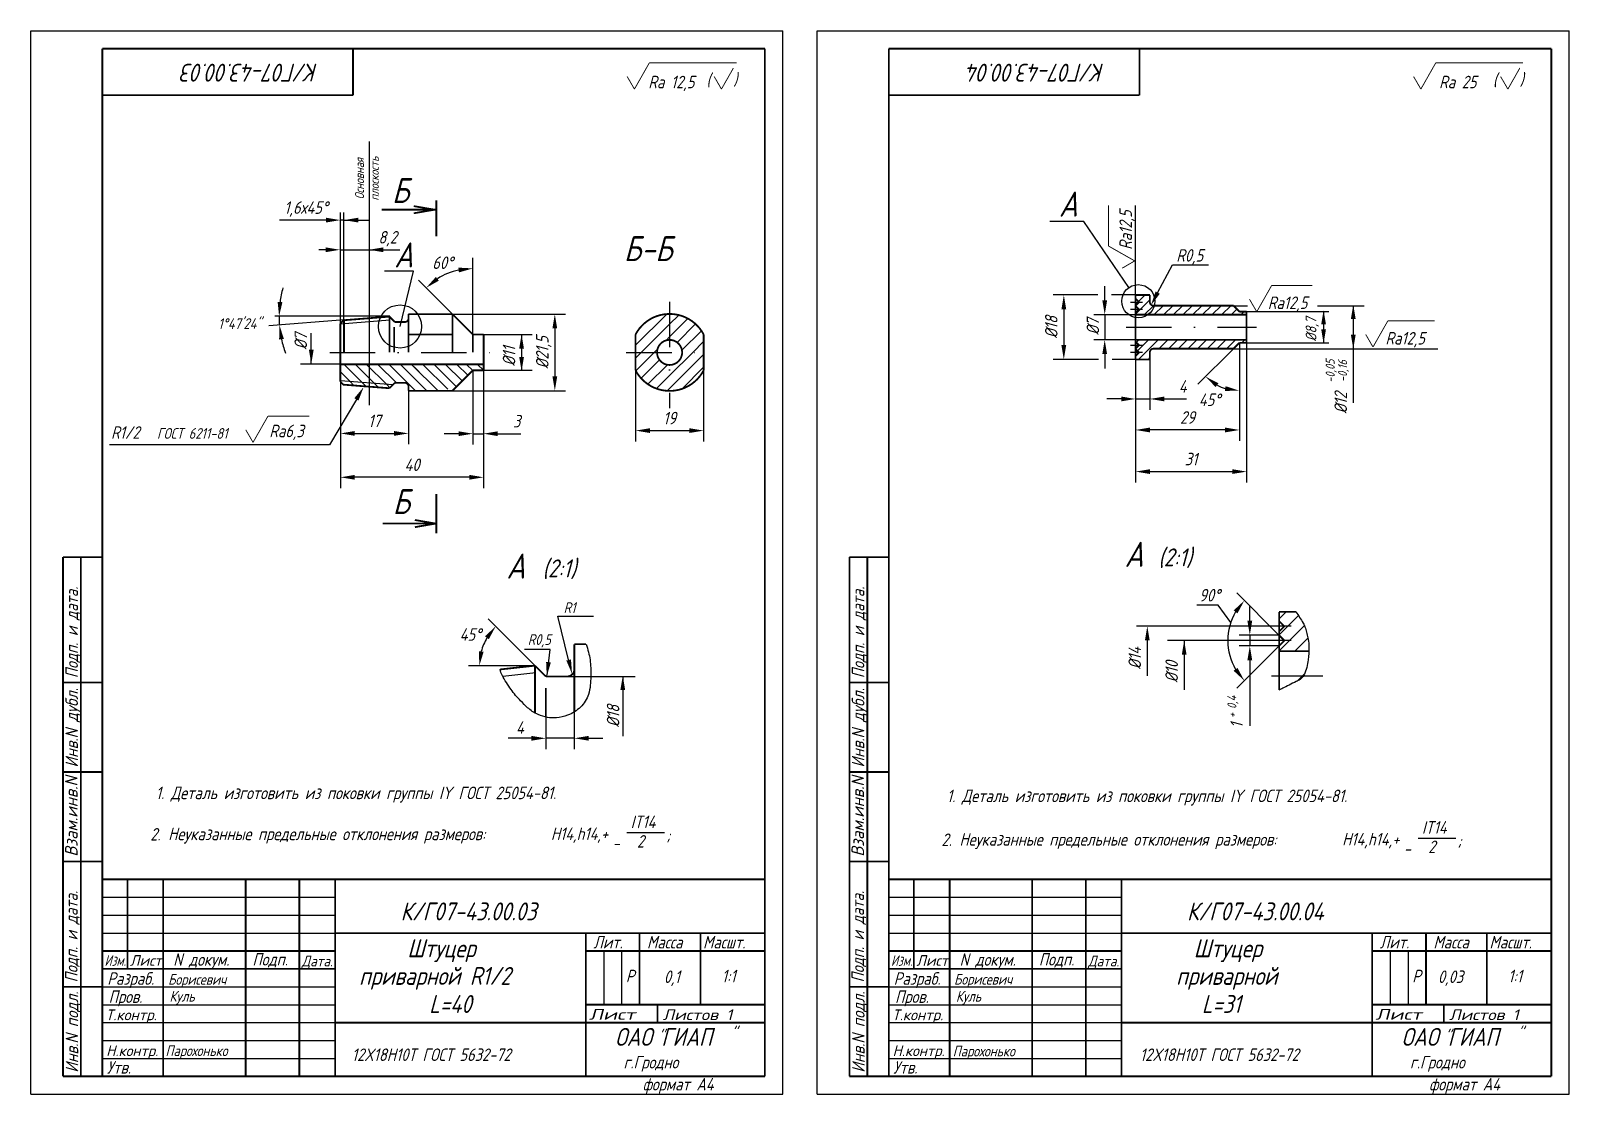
# Model space of a CAD drawing. Extents: x 952 to 2252, y 322 to 974.
# Drawn here: x 1822.1 to 2251.7, y 321.6 to 618.6 of the extents above; entities that cross this region are included whole.
import ezdxf
from ezdxf.enums import TextEntityAlignment as Align

# ---------------------------------------------------------------- set-up
doc = ezdxf.new("R2010")
doc.units = 0
doc.header["$MEASUREMENT"] = 0
doc.linetypes.add('DASHDOT', pattern=[25.4, 12.7, -6.35, 0, -6.35])
doc.layers.get('0').update_dxf_attribs({"linetype": 'CONTINUOUS'})
doc.layers.get('DEFPOINTS').update_dxf_attribs({"linetype": 'CONTINUOUS'})
doc.styles.add('ROMANC', font='romanc', dxfattribs={"width": 0.8, "oblique": 15, "height": 3.5})
doc.dimstyles.get("Standard").update_dxf_attribs({"dimtxt": 0.18, "dimasz": 0.18, "dimexe": 0.18, "dimexo": 0.0625, "dimgap": 0.09, "dimtad": 0, "dimtih": 1, "dimtoh": 1, "dimdec": 4, "dimzin": 0, "dimdsep": 46, "dimtxsty": 'Standard', "dimcen": 0.09, "dimadec": 0, "dimazin": 0, "dimtfac": 1, "dimtdec": 4, "dimtofl": 0, "dimtmove": 0, "dimatfit": 3, "dimfxl": 0, "dimtolj": 1, "dimtzin": 0, "dimarcsym": 0})

# ---------------------------------------------------------------- blocks, each defined once
blk = doc.blocks.new('*X9')
at = {"color": 0}
for p, q in [((433.72, 692.41), (430.1, 696.02)), ((433.72, 695.1), (432.79, 696.02)), ((444.88, 692.02), (440.88, 696.02)), ((446.22, 693.38), (443.57, 696.02)), ((433.72, 689.71), (428.22, 695.21)), ((428.71, 692.02), (428.22, 692.52)), ((443.22, 690.99), (440.72, 693.49)), ((433.72, 687.02), (431.22, 689.52)), ((443.22, 688.29), (440.72, 690.79)), ((443.22, 685.6), (440.72, 688.1)), ((433.72, 684.32), (431.22, 686.82)), ((433.72, 681.63), (431.22, 684.13)), ((443.22, 682.91), (440.72, 685.41)), ((433.72, 678.94), (431.22, 681.44)), ((443.22, 680.21), (440.72, 682.71)), ((443.22, 677.52), (440.72, 680.02)), ((433.72, 676.24), (431.22, 678.74)), ((433.72, 673.55), (431.22, 676.05)), ((443.22, 674.82), (440.72, 677.32)), ((443.22, 672.13), (440.72, 674.63)), ((433.72, 670.85), (431.22, 673.35)), ((433.72, 668.16), (431.22, 670.66)), ((443.22, 669.44), (440.72, 671.94)), ((433.72, 665.47), (432.87, 666.32)), ((442.25, 667.71), (440.72, 669.24)), ((441.57, 665.7), (440.72, 666.55))]:
    blk.add_line(p, q, dxfattribs=at)
blk = doc.blocks.new('*D28')
at = {"color": 0, "linetype": 'ByBlock'}
for p, q in [((2786.69, 532.6), (2786.69, 518.56)), ((2790.69, 532.6), (2790.69, 518.56)), ((2782.69, 521.56), (2778.69, 521.56)), ((2786.69, 521.56), (2790.69, 521.56)), ((2794.69, 521.56), (2798.69, 521.56)), ((2798.69, 521.56), (2800.93, 521.56))]:
    blk.add_line(p, q, dxfattribs=at)
for points in [[(2782.69, 522.23), (2782.69, 520.9), (2786.69, 521.56)], [(2794.69, 522.23), (2794.69, 520.9), (2790.69, 521.56)]]:
    blk.add_solid(points, dxfattribs=at)
at = {"layer": 'DEFPOINTS', "color": 0, "linetype": 'ByBlock'}
for p in [(2786.69, 532.6), (2790.69, 532.6), (2790.69, 521.56)]:
    blk.add_point(p, dxfattribs=at)
at = {"color": 0, "linetype": 'ByBlock', "style": 'ROMANC', "oblique": 15, "width": 0.8}
blk.add_text('4', height=3.5, dxfattribs=at).set_placement((2799.86, 525.06), align=Align.MIDDLE_CENTER)
blk = doc.blocks.new('*D11')
at = {"color": 0, "linetype": 'ByBlock'}
for p, q in [((2817.69, 541.6), (2817.69, 498.27)), ((2786.69, 532.6), (2786.69, 498.27)), ((2790.69, 501.27), (2813.69, 501.27))]:
    blk.add_line(p, q, dxfattribs=at)
for points in [[(2790.69, 501.94), (2790.69, 500.61), (2786.69, 501.27)], [(2813.69, 501.94), (2813.69, 500.61), (2817.69, 501.27)]]:
    blk.add_solid(points, dxfattribs=at)
at = {"layer": 'DEFPOINTS', "color": 0, "linetype": 'ByBlock'}
for p in [(2817.69, 541.6), (2786.69, 532.6), (2817.69, 501.27)]:
    blk.add_point(p, dxfattribs=at)
at = {"color": 0, "linetype": 'ByBlock', "style": 'ROMANC', "oblique": 15, "width": 0.8}
blk.add_text('31', height=3.5, dxfattribs=at).set_placement((2802.19, 504.77), align=Align.MIDDLE_CENTER)
blk = doc.blocks.new('*D15')
at = {"color": 0, "linetype": 'ByBlock'}
for p, q in [((2601.65, 529.56), (2601.65, 508.86)), ((2604.6, 529.56), (2604.6, 508.86)), ((2597.65, 511.86), (2593.65, 511.86)), ((2601.65, 511.86), (2604.6, 511.86)), ((2608.6, 511.86), (2612.6, 511.86)), ((2612.6, 511.86), (2615.06, 511.86))]:
    blk.add_line(p, q, dxfattribs=at)
for points in [[(2597.65, 512.53), (2597.65, 511.19), (2601.65, 511.86)], [(2608.6, 512.53), (2608.6, 511.19), (2604.6, 511.86)]]:
    blk.add_solid(points, dxfattribs=at)
at = {"layer": 'DEFPOINTS', "color": 0, "linetype": 'ByBlock'}
for p in [(2601.65, 529.56), (2604.6, 529.56), (2604.6, 511.86)]:
    blk.add_point(p, dxfattribs=at)
at = {"color": 0, "linetype": 'ByBlock', "style": 'ROMANC', "oblique": 15, "width": 0.8}
blk.add_text('3', height=3.5, dxfattribs=at).set_placement((2613.88, 515.36), align=Align.MIDDLE_CENTER)
blk = doc.blocks.new('*D14')
at = {"color": 0, "linetype": 'ByBlock'}
for p, q in [((2564.65, 531.29), (2564.65, 496.68)), ((2604.65, 529.56), (2604.65, 496.68)), ((2600.65, 499.68), (2568.65, 499.68))]:
    blk.add_line(p, q, dxfattribs=at)
for points in [[(2568.65, 500.35), (2568.65, 499.02), (2564.65, 499.68)], [(2600.65, 500.35), (2600.65, 499.02), (2604.65, 499.68)]]:
    blk.add_solid(points, dxfattribs=at)
at = {"layer": 'DEFPOINTS', "color": 0, "linetype": 'ByBlock'}
for p in [(2564.65, 531.29), (2604.65, 529.56), (2564.65, 499.68)]:
    blk.add_point(p, dxfattribs=at)
at = {"color": 0, "linetype": 'ByBlock', "style": 'ROMANC', "oblique": 15, "width": 0.8}
blk.add_text('40', height=3.5, dxfattribs=at).set_placement((2584.65, 503.18), align=Align.MIDDLE_CENTER)
blk = doc.blocks.new('*X10')
at = {"color": 0}
for p, q in [((1660.99, 396.57), (1669.71, 405.29)), ((1670.49, 402.48), (1673.03, 405.02)), ((1670.49, 398.89), (1675.62, 404.02)), ((1662.04, 401.21), (1663.86, 403.03)), ((1662.59, 394.57), (1670.49, 402.48)), ((1672.58, 397.38), (1677.72, 402.53)), ((1673.95, 395.16), (1679.39, 400.6)), ((1666.18, 394.57), (1667.12, 395.52)), ((1669.55, 397.94), (1670.49, 398.89)), ((1676.95, 394.57), (1679.99, 397.61)), ((1660.99, 392.98), (1662.59, 394.57)), ((1661.05, 389.44), (1666.18, 394.57)), ((1662.54, 387.34), (1667.68, 392.49)), ((1664.46, 385.67), (1669.91, 391.12)), ((1670.49, 388.11), (1676.95, 394.57)), ((1670.49, 384.52), (1679.99, 394.02)), ((1666.84, 384.46), (1670.49, 388.11)), ((1673.96, 384.4), (1679.99, 390.43)), ((1669.82, 383.84), (1670.49, 384.52))]:
    blk.add_line(p, q, dxfattribs=at)
blk = doc.blocks.new('*D13')
at = {"color": 0, "linetype": 'ByBlock'}
for p, q in [((2647.07, 529.52), (2647.07, 509.72)), ((2666.07, 529.52), (2666.07, 509.72)), ((2651.07, 512.72), (2662.07, 512.72))]:
    blk.add_line(p, q, dxfattribs=at)
for points in [[(2651.07, 513.39), (2651.07, 512.06), (2647.07, 512.72)], [(2662.07, 513.39), (2662.07, 512.06), (2666.07, 512.72)]]:
    blk.add_solid(points, dxfattribs=at)
at = {"layer": 'DEFPOINTS', "color": 0, "linetype": 'ByBlock'}
for p in [(2647.07, 529.52), (2666.07, 529.52), (2666.07, 512.72)]:
    blk.add_point(p, dxfattribs=at)
at = {"color": 0, "linetype": 'ByBlock', "style": 'ROMANC', "oblique": 15, "width": 0.8}
blk.add_text('19', height=3.5, dxfattribs=at).set_placement((2656.57, 516.22), align=Align.MIDDLE_CENTER)
blk = doc.blocks.new('*D12')
at = {"color": 0, "linetype": 'ByBlock'}
blk.add_line((2814.04, 535.6), (2804.11, 525.67), dxfattribs=at)
blk.add_arc((2815.69, 537.25), 13.38, 242.1885, 252.8115, dxfattribs=at)
for points in [[(2809.05, 524.88), (2809.84, 525.95), (2806.23, 527.79)], [(2811.83, 525.12), (2811.64, 523.81), (2815.69, 523.87)]]:
    blk.add_solid(points, dxfattribs=at)
at = {"layer": 'DEFPOINTS', "color": 0, "linetype": 'ByBlock'}
for p in [(2815.69, 537.25), (2815.69, 537.25), (2814.04, 535.6), (2810.18, 525.06), (2815.69, 509.9)]:
    blk.add_point(p, dxfattribs=at)
at = {"color": 0, "linetype": 'ByBlock', "style": 'ROMANC', "oblique": 15, "width": 0.8}
blk.add_text('45%%D', height=3.5, dxfattribs=at).set_placement((2807.35, 521.34), align=Align.MIDDLE_CENTER)

msp = doc.modelspace()

# ---------------------------------------------------------------- linework, layer by layer
for p, q in [((1822.13203, 321.55442), (1822.13203, 618.55442)), ((1822.13203, 618.55442), (2032.13203, 618.55442)), ((2032.13203, 321.55442), (2032.13203, 618.55442)), ((2041.73703, 321.55442), (2041.73703, 618.55442)), ((2041.73703, 618.55442), (2251.73703, 618.55442)), ((2251.73703, 321.55442), (2251.73703, 618.55442)), ((2130.637, 544.768), (2130.637, 569.767)), ((2116.192, 565.259), (2106.7, 565.259)), ((2128.79714, 546.83788), (2116.192, 565.259)), ((1929.027, 551.426), (1920.917, 551.426)), ((1925.243, 535.97), (1929.027, 551.426)), ((2136.75848, 545.36641), (2140.93, 553.198)), ((2140.93, 553.198), (2151.01983, 553.198)), ((2134.637, 544.268), (2134.637, 542.768)), ((1922.425, 538.803), (1890.318, 538.803)), ((1922.36951, 537.72509), (1908.593, 536.64015)), ((1923.291, 537.722), (1923.291, 537.67891)), ((2134.637, 528.768), (2134.637, 526.768)), ((2194.453, 529.768), (2215.089, 529.768)), ((1923.22178, 519.65278), (1908.593, 520.78785)), ((1913.05978, 515.60676), (1905.58479, 502.892)), ((1905.58479, 502.892), (1844.10537, 502.892)), ((2153.708, 458.155), (2147.754, 458.155)), ((2157.243, 453.321), (2153.708, 458.155)), ((1972.33383, 442.83326), (1969.342, 455.054)), ((1969.342, 455.054), (1979.287, 455.054)), ((2174.079, 452.276), (2139.548, 452.276)), ((2174.079, 448.276), (2139.548, 448.276)), ((1967.196, 445.801), (1959.995, 445.801)), ((1966.339, 438.605), (1967.196, 445.801)), ((1963.15611, 439.25904), (1953.9252, 438.25585)), ((1988.61824, 394.62941), (1999.10951, 394.62941)), ((2209.57124, 393.10541), (2220.06251, 393.10541)), ((1982.13203, 361.55442), (1982.13203, 346.55442)), ((1987.13203, 361.55442), (1987.13203, 346.55442)), ((2201.73703, 361.55442), (2201.73703, 346.55442)), ((2206.73703, 361.55442), (2206.73703, 346.55442)), ((1822.13203, 321.55442), (2032.13203, 321.55442)), ((2041.73703, 321.55442), (2251.73703, 321.55442))]:
    msp.add_line(p, q)
at = {"color": 0, "linetype": 'ByBlock'}
for p, q in [((1916.693, 514.04), (1916.693, 587.612)), ((1908.593, 528.722), (1908.593, 567.797)), ((1909.593, 537.722), (1909.593, 567.797)), ((1900.593, 565.678), (1891.597, 565.678)), ((1904.593, 565.678), (1900.593, 565.678)), ((1909.593, 565.678), (1908.593, 565.678)), ((1909.593, 565.678), (1916.693, 565.678)), ((1905.451, 557.39), (1902.575, 557.39)), ((1908.593, 557.39), (1917.194, 557.39)), ((1916.693, 557.39), (1925.194, 557.39)), ((1945.593, 533.722), (1945.593, 555.17526)), ((1908.593, 537.744), (1908.593, 549.931)), ((1939.893, 539.422), (1930.42325, 548.89175)), ((2122.021, 543.268), (2122.021, 547.268)), ((2120.082, 544.768), (2107.604, 544.768)), ((2130.637, 544.768), (2123.913, 544.768)), ((2157.22527, 541.768), (2161.916, 541.768)), ((2181.473, 541.768), (2194.453, 541.768)), ((2191.43, 541.768), (2191.43, 529.768)), ((1909.727, 537.803), (1888.58298, 536.13785)), ((1939.893, 539.422), (1971.47, 539.422)), ((2110.604, 540.768), (2110.604, 530.768)), ((2130.637, 539.268), (2119.021, 539.268)), ((2122.021, 539.268), (2122.021, 532.268)), ((2161.637, 540.118), (2184.576, 540.118)), ((2183.146, 540.118), (2183.146, 531.418)), ((1900.461, 525.454), (1900.461, 534.147)), ((1948.593, 533.722), (1962.186, 533.722)), ((1959.186, 533.722), (1959.186, 523.722)), ((1968.47, 535.422), (1968.47, 522.022)), ((1900.461, 525.454), (1900.461, 528.722)), ((2130.637, 532.268), (2119.021, 532.268)), ((2157.987, 529.768), (2194.453, 529.768)), ((2159.637, 531.418), (2159.637, 504.064)), ((2161.637, 531.418), (2184.576, 531.418)), ((2191.43, 529.768), (2191.43, 521.768)), ((1909.38864, 525.454), (1897.461, 525.454)), ((2120.283, 526.768), (2107.604, 526.768)), ((2122.021, 528.268), (2122.021, 524.268)), ((2130.637, 526.768), (2124.115, 526.768)), ((2130.637, 526.768), (2130.637, 504.064)), ((1908.593, 520.78785), (1908.593, 503.104)), ((1948.54612, 523.722), (1962.186, 523.722)), ((2191.43, 521.768), (2191.43, 514.60514)), ((1927.608, 518.022), (1927.608, 503.104)), ((1939.893, 518.022), (1971.47, 518.022)), ((2155.637, 507.064), (2134.637, 507.064)), ((1912.593, 506.104), (1923.608, 506.104)), ((2170.63897, 449.79719), (2158.89065, 461.5455)), ((2162.542, 453.776), (2162.542, 457.776)), ((1962.944, 441.234), (1949.83578, 454.34222)), ((2170.733, 452.276), (2130.918, 452.276)), ((2133.918, 448.276), (2133.918, 438.42367)), ((2170.733, 448.276), (2141.073, 448.276)), ((2144.219, 448.301), (2144.219, 434.44867)), ((2170.733, 448.276), (2151.125, 448.276)), ((2170.66015, 449.776), (2159.542, 449.776)), ((2162.542, 449.776), (2162.542, 446.776)), ((2170.733, 446.776), (2158.89065, 434.93365)), ((2170.733, 446.776), (2159.542, 446.776)), ((2162.542, 442.776), (2162.542, 438.776)), ((1962.81737, 441.234), (1944.40618, 441.234)), ((1969.944, 438.234), (1990.93048, 438.234)), ((1987.441, 438.234), (1987.441, 429.52647)), ((1987.441, 438.234), (1987.441, 421.52647)), ((2162.542, 438.776), (2162.542, 424.418)), ((2182.966, 438.276), (2168.607, 438.276)), ((1965.944, 428.98037), (1965.944, 417.961)), ((1973.918, 429.52647), (1973.918, 417.961)), ((1957.944, 420.961), (1955.48545, 420.961)), ((1961.944, 420.961), (1957.944, 420.961)), ((1973.918, 420.961), (1965.944, 420.961)), ((1977.918, 420.961), (1981.918, 420.961))]:
    msp.add_line(p, q, dxfattribs=at)
at = {"linetype": 'DASHDOT'}
for p, q in [((2000.52, 542.893), (2000.52, 513.11)), ((2128.005, 535.768), (2164.396, 535.768)), ((1905.636, 528.722), (1951.159, 528.722)), ((1988.412, 528.722), (2013.558, 528.722))]:
    msp.add_line(p, q, dxfattribs=at)
at = {"linetype": 'Continuous'}
for p, q in [((2129.269, 542.768), (2132.597, 542.768)), ((2129.269, 540.768), (2132.597, 540.768)), ((2129.269, 530.768), (2132.597, 530.768)), ((2129.269, 528.768), (2132.597, 528.768)), ((1842.13203, 376.55442), (1907.13203, 376.55442)), ((2061.73703, 376.55442), (2126.73703, 376.55442)), ((1842.13203, 371.55442), (1907.13203, 371.55442)), ((2061.73703, 371.55442), (2126.73703, 371.55442)), ((1842.13203, 366.55442), (1907.13203, 366.55442)), ((2061.73703, 366.55442), (2126.73703, 366.55442)), ((1842.13203, 351.55442), (1907.13203, 351.55442)), ((2061.73703, 351.55442), (2126.73703, 351.55442)), ((1842.13203, 346.55442), (1907.13203, 346.55442)), ((2061.73703, 346.55442), (2126.73703, 346.55442)), ((1842.13203, 341.55442), (1907.13203, 341.55442)), ((2061.73703, 341.55442), (2126.73703, 341.55442)), ((1842.13203, 336.55442), (1907.13203, 336.55442)), ((2061.73703, 336.55442), (2126.73703, 336.55442)), ((1842.13203, 331.55442), (1907.13203, 331.55442)), ((2061.73703, 331.55442), (2126.73703, 331.55442))]:
    msp.add_line(p, q, dxfattribs=at)
at = {"color": 0}
for p, q in [((1914.70486, 520.31363), (1909.63649, 525.382)), ((1916.693, 521.46858), (1912.77958, 525.382)), ((1921.51983, 519.78484), (1915.92267, 525.382)), ((1916.693, 524.61167), (1916.58267, 524.722)), ((1924.22576, 520.222), (1919.06576, 525.382)), ((1929.56885, 518.022), (1922.20885, 525.382)), ((1932.71194, 518.022), (1925.35194, 525.382)), ((1935.85503, 518.022), (1928.49503, 525.382)), ((1930.593, 523.28403), (1929.15503, 524.722)), ((1938.593, 518.42712), (1931.63812, 525.382)), ((1941.03106, 519.16006), (1934.80912, 525.382)), ((1942.61706, 520.74606), (1937.98112, 525.382)), ((1944.20306, 522.33206), (1941.15312, 525.382)), ((1945.54456, 523.67356), (1943.83612, 525.382)), ((1948.54612, 523.722), (1946.88612, 525.382)), ((1911.29738, 520.57802), (1908.593, 523.2824)), ((1912.38476, 519.49064), (1911.29738, 520.57802)), ((1915.79224, 519.22625), (1914.70486, 520.31363)), ((1918.11234, 520.04923), (1916.693, 521.46858)), ((1919.19972, 518.96186), (1918.11234, 520.04923)), ((1922.43683, 518.86783), (1921.51983, 519.78484)), ((2170.733, 454.3551), (2172.6539, 456.276)), ((2170.733, 449.86497), (2176.11596, 455.24793)), ((2170.733, 445.37484), (2177.78599, 452.42783)), ((2175.12428, 445.276), (2178.77364, 448.92536)), ((2175.76923, 436.94069), (2177.83584, 439.0073))]:
    msp.add_line(p, q, dxfattribs=at)
for points, const_width in [([(1842.13203, 326.55442), (1842.13203, 613.55442)], 0.5), ([(1842.13203, 613.55442), (2027.13203, 613.55442)], 0.5), ([(1912.11298, 600.55442), (1912.11298, 613.55442)], 0.5), ([(2027.13203, 326.55442), (2027.13203, 613.55442)], 0.5), ([(2061.73703, 326.55442), (2061.73703, 613.55442)], 0.5), ([(2061.73703, 613.55442), (2246.73703, 613.55442)], 0.5), ([(2131.71798, 600.55442), (2131.71798, 613.55442)], 0.5), ([(2246.73703, 326.55442), (2246.73703, 613.55442)], 0.5), ([(1988.6711, 605.76643), (1990.70473, 602.26643)], 0.25), ([(1990.70473, 602.26643), (1994.87028, 609.606)], 0.25), ([(1994.87028, 609.606), (2019.231, 609.606)], 0.3), ([(2012.9681, 605.76643), (2015.00173, 602.26643)], 0.25), ([(2015.00173, 602.26643), (2018.34095, 608.15003)], 0.25), ([(2208.2761, 605.76643), (2210.30973, 602.26643)], 0.25), ([(2210.30973, 602.26643), (2214.47528, 609.606)], 0.25), ([(2214.47528, 609.606), (2238.836, 609.606)], 0.3), ([(2232.5731, 605.76643), (2234.60673, 602.26643)], 0.25), ([(2234.60673, 602.26643), (2237.94595, 608.15003)], 0.25), ([(1842.11298, 600.55442), (1912.11298, 600.55442)], 0.5), ([(2061.71798, 600.55442), (2131.71798, 600.55442)], 0.5), ([(2123.06243, 558.44655), (2123.06243, 569.83927)], 0.3), ([(2130.402, 554.281), (2123.06243, 558.44655)], 0.25), ([(2126.902, 552.24737), (2130.402, 554.281)], 0.25), ([(2164.48, 540.084), (2168.64555, 547.42357)], 0.25), ([(2168.64555, 547.42357), (2180.03827, 547.42357)], 0.3), ([(2130.637, 544.768), (2130.637, 526.768)], 0.5), ([(2130.637, 543.75315), (2131.61658, 542.77358)], 0.5), ([(2130.637, 541.794), (2131.61658, 542.77358)], 0.5), ([(2130.637, 541.73315), (2131.61658, 540.75358)], 0.5), ([(2134.637, 544.768), (2134.637, 542.768)], 0.5), ([(2159.637, 540.118), (2157.987, 541.768)], 0.5), ([(2162.44637, 543.584), (2164.48, 540.084)], 0.25), ([(1909.571, 537.771), (1908.593, 536.793)], 0.5), ([(1908.593, 536.793), (1908.593, 520.532)], 0.5), ([(1922.291, 538.722), (1909.593, 537.722)], 0.5), ([(1923.64455, 537.36845), (1922.291, 538.722)], 0.5), ([(1922.291, 538.722), (1922.291, 528.722)], 0.5), ([(1923.99811, 537.222), (1926.608, 537.222)], 0.5), ([(1945.593, 533.722), (1939.893, 539.422)], 0.5), ([(1939.893, 539.422), (1939.893, 528.722)], 0.5), ([(2130.637, 539.774), (2131.61658, 540.75358)], 0.5), ([(2161.637, 540.118), (2161.637, 531.418)], 0.5), ([(2196.94173, 530.23443), (2201.10728, 537.574)], 0.25), ([(2201.10728, 537.574), (2214.181, 537.574)], 0.3), ([(1923.622, 535.791), (1923.622, 528.722)], 0.5), ([(1927.622, 535.791), (1927.622, 528.722)], 0.5), ([(1939.893, 533.75315), (1927.778, 533.75315)], 0.5), ([(1945.593, 533.722), (1945.593, 528.722)], 0.5), ([(1948.593, 533.722), (1948.593, 523.722)], 0.5), ([(1991.02, 533.75315), (1991.02, 523.69085)], 0.5), ([(2010.02, 533.75315), (2010.02, 523.69085)], 0.5), ([(2194.9081, 533.73443), (2196.94173, 530.23443)], 0.25), ([(2130.637, 531.73115), (2131.61658, 530.75158)], 0.5), ([(2130.637, 529.772), (2131.61658, 530.75158)], 0.5), ([(2130.637, 529.71115), (2131.61658, 528.73158)], 0.5), ([(2130.637, 527.752), (2131.61658, 528.73158)], 0.5), ([(2134.637, 528.768), (2134.637, 526.768)], 0.5), ([(2159.637, 531.418), (2157.987, 529.768)], 0.5), ([(1908.593, 525.382), (1948.593, 525.382)], 0.5), ([(1909.593, 519.532), (1908.593, 520.532)], 0.5), ([(1922.291, 518.722), (1909.41358, 519.72118)], 0.5), ([(1923.64455, 520.07555), (1922.291, 518.722)], 0.5), ([(1923.99811, 520.222), (1926.608, 520.222)], 0.5), ([(1945.593, 523.722), (1939.893, 518.022)], 0.5), ([(1882.17169, 507.1042), (1884.20532, 503.6042)], 0.25), ([(1884.20532, 503.6042), (1888.37087, 510.94377)], 0.25), ([(1888.37087, 510.94377), (1899.94532, 510.94377)], 0.3), ([(1831.13203, 326.55442), (1831.13203, 471.55442)], 0.5), ([(1831.13203, 471.55442), (1842.13203, 471.55442)], 0.5), ([(1836.13203, 326.55442), (1836.13203, 471.55442)], 0.5), ([(2050.73703, 326.55442), (2050.73703, 471.55442)], 0.5), ([(2050.73703, 471.55442), (2061.73703, 471.55442)], 0.5), ([(2055.73703, 326.55442), (2055.73703, 471.55442)], 0.5), ([(2170.733, 456.276), (2170.733, 434.42367)], 0.5), ([(2170.63897, 453.78419), (2172.19658, 452.22658)], 0.5), ([(2170.733, 450.763), (2172.19658, 452.22658)], 0.5), ([(1977.19823, 447.234), (1973.918, 447.234)], 0.5), ([(2170.63897, 449.79719), (2172.19658, 448.23958)], 0.5), ([(2170.733, 446.776), (2172.19658, 448.23958)], 0.5), ([(1962.94003, 441.24733), (1953.14812, 440.18317)], 0.5), ([(1965.65111, 438.52689), (1962.944, 441.234)], 0.5), ([(1962.944, 441.234), (1962.944, 427.9883)], 0.5), ([(1971.918, 438.234), (1966.35821, 438.234)], 0.5), ([(1831.13203, 436.55442), (1842.13203, 436.55442)], 0.5), ([(1965.944, 434.98311), (1965.944, 426.91353)], 0.5), ([(2050.73703, 436.55442), (2061.73703, 436.55442)], 0.5), ([(1831.13203, 411.55442), (1842.13203, 411.55442)], 0.5), ([(2050.73703, 411.55442), (2061.73703, 411.55442)], 0.5), ([(1831.13203, 386.55442), (1842.13203, 386.55442)], 0.5), ([(2050.73703, 386.55442), (2061.73703, 386.55442)], 0.5), ([(1842.13203, 381.55442), (1842.13203, 326.55442)], 0.5), ([(1849.13203, 381.55442), (1849.13203, 356.55442)], 0.5), ([(1859.13203, 381.55442), (1859.13203, 326.55442)], 0.5), ([(1882.13203, 381.55442), (1882.13203, 326.55442)], 0.5), ([(1897.13203, 381.55442), (1897.13203, 326.55442)], 0.5), ([(1907.13203, 381.55442), (1907.13203, 326.55442)], 0.5), ([(2061.73703, 381.55442), (2061.73703, 326.55442)], 0.5), ([(2068.73703, 381.55442), (2068.73703, 356.55442)], 0.5), ([(2078.73703, 381.55442), (2078.73703, 326.55442)], 0.5), ([(2101.73703, 381.55442), (2101.73703, 326.55442)], 0.5), ([(2116.73703, 381.55442), (2116.73703, 326.55442)], 0.5), ([(2126.73703, 381.55442), (2126.73703, 326.55442)], 0.5), ([(1977.13203, 366.55442), (1977.13203, 326.55442)], 0.5), ([(1992.13203, 366.55442), (1992.13203, 346.55442)], 0.5), ([(2009.13203, 366.55442), (2009.13203, 346.55442)], 0.5), ([(2196.73703, 366.55442), (2196.73703, 326.55442)], 0.5), ([(2211.73703, 366.55442), (2211.73703, 346.55442)], 0.5), ([(2228.73703, 366.55442), (2228.73703, 346.55442)], 0.5), ([(1831.13203, 351.55442), (1842.13203, 351.55442)], 0.5), ([(2050.73703, 351.55442), (2061.73703, 351.55442)], 0.5), ([(1997.13203, 346.55442), (1997.13203, 341.55442)], 0.5), ([(2216.73703, 346.55442), (2216.73703, 341.55442)], 0.5), ([(1907.13203, 341.55442), (2027.13203, 341.55442)], 0.5), ([(2126.73703, 341.55442), (2246.73703, 341.55442)], 0.5), ([(1831.13203, 326.55442), (2027.13203, 326.55442)], 0.5), ([(1842.13203, 326.55442), (2027.13203, 326.55442)], 0.5), ([(2050.73703, 326.55442), (2246.73703, 326.55442)], 0.5), ([(2061.73703, 326.55442), (2246.73703, 326.55442)], 0.5)]:
    msp.add_lwpolyline(points, dxfattribs=dict(const_width=const_width))
at = {"linetype": 'Continuous', "const_width": 0.5}
for points in [[(1935.383, 571.187), (1935.383, 561.187)], [(1935.183, 568.584), (1920.083, 568.584)], [(1934.883, 568.584), (1929.083, 569.584)], [(1934.883, 568.584), (1929.083, 567.584)], [(2130.637, 544.768), (2134.637, 544.768)], [(2135.637, 541.768), (2157.987, 541.768)], [(1909.593, 537.771), (1909.593, 528.722)], [(1927.608, 539.422), (1939.893, 539.422)], [(2130.637, 539.268), (2161.637, 539.268)], [(2159.637, 540.118), (2161.637, 540.118)], [(1945.593, 533.722), (1948.593, 533.722)], [(2130.637, 532.268), (2161.637, 532.268)], [(2135.637, 529.768), (2157.987, 529.768)], [(2159.637, 531.418), (2161.637, 531.418)], [(2130.637, 526.768), (2134.637, 526.768)], [(1945.593, 523.722), (1948.593, 523.722)], [(1927.608, 518.022), (1939.893, 518.022)], [(1935.383, 489.14), (1935.383, 478.24)], [(1935.483, 480.926), (1920.383, 480.926)], [(1935.183, 480.926), (1929.383, 481.926)], [(1935.183, 480.926), (1929.383, 479.926)], [(1973.918, 447.234), (1973.918, 428.31351)], [(1842.13203, 381.55442), (2027.13203, 381.55442)], [(2061.73703, 381.55442), (2246.73703, 381.55442)], [(1907.13203, 366.55442), (2027.13203, 366.55442)], [(2126.73703, 366.55442), (2246.73703, 366.55442)], [(1842.13203, 361.55442), (1907.13203, 361.55442)], [(1977.13203, 361.55442), (2027.13203, 361.55442)], [(2061.73703, 361.55442), (2126.73703, 361.55442)], [(2196.73703, 361.55442), (2246.73703, 361.55442)], [(1842.13203, 356.55442), (1907.13203, 356.55442)], [(2061.73703, 356.55442), (2126.73703, 356.55442)], [(1977.13203, 346.55442), (2027.13203, 346.55442)], [(2196.73703, 346.55442), (2246.73703, 346.55442)]]:
    msp.add_lwpolyline(points, dxfattribs=at)
at = {"const_width": 0.5}
for points in [[(2134.637, 542.768, 0.414213562), (2135.637, 541.768, 0.414213562)], [(1923.64455, 537.36845, 0.198912367), (1923.99811, 537.222, 0.198912367)], [(1926.608, 537.222, 0.414213562), (1927.608, 538.222, 0.414213562)], [(2010.02, 533.75315, 0.6019839), (1991.02, 533.75315, 0.490444319)], [(1997.02, 528.722, -1), (2004.02, 528.722, -1)], [(1997.02, 528.722, 1), (2004.02, 528.722, 1)], [(2135.637, 529.768, 0.414213562), (2134.637, 528.768, 0.414213562)], [(1923.99811, 520.222, 0.198912367), (1923.64455, 520.07555, 0.198912367)], [(1927.608, 519.222, 0.414213562), (1926.608, 520.222, 0.414213562)], [(1991.02, 523.69085, 0.6019839), (2010.02, 523.69085, 0.490444319)], [(1966.35821, 438.234, -0.198912367), (1965.65111, 438.52689, -0.198912367)], [(1973.918, 440.234, -0.414213562), (1971.918, 438.234, -0.414213562)]]:
    msp.add_lwpolyline(points, format="xyb", dxfattribs=at)
at = {"color": 0, "linetype": 'ByBlock', "const_width": 0.5}
for points in [[(1927.608, 528.722), (1927.608, 539.422)], [(1927.608, 518.022), (1927.608, 519.222)], [(2175.42198, 456.276), (2170.733, 456.276)], [(2179.00589, 445.276), (2170.733, 445.276)]]:
    msp.add_lwpolyline(points, dxfattribs=at)
for points in [[(2175.42198, 456.276, -0.01962151), (2177.42368, 453.13653, -0.053735645), (2178.049, 451.74, -0.017182797), (2178.49474, 450.18561, -0.017081762), (2178.835, 448.595, -0.044174561), (2179.02631, 446.4338, -0.027011195), (2178.835, 442.895, -0.07857804), (2177.68772, 438.66501, -0.173089054), (2176.278, 437.195, -0.000011063), (2175.48735, 436.7998, -0.000004457), (2173.525, 435.819, -0.00001006), (2171.7187, 434.91626, -0.000003957), (2170.733, 434.42367)], [(1977.19823, 447.234, -0.021316225), (1977.87179, 445.01972, -0.055296603), (1978.49599, 440.65941, -0.027903813), (1978.37857, 435.78472, -0.061641556), (1977.85358, 433.23424, -0.115406871), (1975.648, 429.68426, -0.111916945), (1972.05057, 427.418, -0.055594355), (1968.91727, 426.69036, -0.082591673), (1966.39017, 426.81099, -0.038661301), (1963.85981, 427.56551, -0.063002127), (1962.15396, 428.4818, -0.02968145), (1960.88576, 429.50336, -0.015810354), (1958.91934, 431.40656, -0.036461826), (1956.25412, 434.58871, -0.031652233), (1953.7547, 438.56607, -0.069564948), (1953.14812, 440.18317, -0.01131576)]]:
    msp.add_lwpolyline(points, format="xyb")
for centre, radius in [((2131.411, 543.018), 4.62858), ((1925.243, 535.97), 6.019)]:
    msp.add_circle(centre, radius)
at = {"color": 0, "linetype": 'ByBlock'}
for centre, radius, start, end in [((1945.593, 533.722), 18.45326, 102.4440973, 122.5559027), ((1922.425, 538.803), 30.9468, 165.1782459, 172.589123), ((1922.425, 538.803), 30.9468, 180, 184.5028957), ((1922.425, 538.803), 30.9468, 191.9137727, 199.3246498), ((2172.19658, 448.23958), 15.81742, 149.5281735, 210.4718265), ((1962.944, 441.234), 15.53782, 149.7910523, 165.2089477)]:
    msp.add_arc(centre, radius, start, end, dxfattribs=at)
for points in [[(1904.593, 566.34467), (1904.593, 565.01133), (1908.593, 565.678)], [(1913.593, 566.34467), (1913.593, 565.01133), (1909.593, 565.678)], [(1904.523, 558.05667), (1904.523, 556.72333), (1908.523, 557.39)], [(1920.614, 558.05667), (1920.614, 556.72333), (1916.614, 557.39)], [(1941.54431, 552.40447), (1941.68882, 551.079), (1945.593, 552.17526)], [(1936.08042, 548.75592), (1935.24535, 549.79536), (1932.54457, 546.77043)], [(1892.40198, 542.75155), (1891.07143, 542.83772), (1891.4782, 538.803)], [(2109.93733, 540.768), (2111.27067, 540.768), (2110.604, 544.768)], [(2121.35433, 543.268), (2122.68767, 543.268), (2122.021, 539.268)], [(2190.76333, 538.061), (2192.09667, 538.061), (2191.43, 542.061)], [(1967.80333, 535.422), (1969.13667, 535.422), (1968.47, 539.422)], [(2182.47933, 536.537), (2183.81267, 536.537), (2183.146, 540.537)], [(1891.48497, 532.31918), (1892.80465, 532.50954), (1891.57372, 536.37338)], [(1958.51933, 529.774), (1959.85267, 529.774), (1959.186, 533.774)], [(2182.47933, 535.202), (2183.81267, 535.202), (2183.146, 531.202)], [(2190.76333, 533.677), (2192.09667, 533.677), (2191.43, 529.677)], [(1899.79433, 529.482), (1901.12767, 529.482), (1900.461, 525.482)], [(2109.93733, 530.768), (2111.27067, 530.768), (2110.604, 526.768)], [(2121.35433, 528.268), (2122.68767, 528.268), (2122.021, 532.268)], [(1958.51933, 527.477), (1959.85267, 527.477), (1959.186, 523.477)], [(1967.80333, 522.022), (1969.13667, 522.022), (1968.47, 518.022)], [(2134.637, 507.73067), (2134.637, 506.39733), (2130.637, 507.064)], [(2155.637, 507.73067), (2155.637, 506.39733), (2159.637, 507.064)], [(1912.593, 506.77067), (1912.593, 505.43733), (1908.593, 506.104)], [(1923.608, 506.77067), (1923.608, 505.43733), (1927.608, 506.104)], [(2158.03665, 456.66884), (2159.09111, 455.85281), (2161.01197, 459.42418)], [(1950.04443, 448.64513), (1948.98811, 449.45874), (1951.9571, 452.2209)], [(2133.25133, 448.276), (2134.58467, 448.276), (2133.918, 452.276)], [(2163.20867, 453.776), (2161.87533, 453.776), (2162.542, 449.776)], [(2143.55233, 444.276), (2144.88567, 444.276), (2144.219, 448.276)], [(1947.25993, 445.28654), (1948.58217, 445.11491), (1947.40618, 441.234)], [(2163.20867, 442.776), (2161.87533, 442.776), (2162.542, 446.776)], [(1967.36121, 442.14697), (1966.0372, 442.30432), (1966.22713, 438.2536)], [(1988.10767, 434.43647), (1986.77433, 434.43647), (1987.441, 438.43647)], [(2159.09111, 440.62635), (2158.03665, 439.81032), (2161.01197, 437.05497)], [(1961.944, 421.62767), (1961.944, 420.29433), (1965.944, 420.961)], [(1977.918, 421.62767), (1977.918, 420.29433), (1973.918, 420.961)]]:
    msp.add_solid(points, dxfattribs=at)
for points in [[(2137.40488, 545.11), (2136.22808, 545.73682), (2134.936, 541.893)], [(1912.48507, 515.94463), (1913.63449, 515.26889), (1915.087, 519.055)], [(1971.68628, 442.67473), (1972.98137, 442.99179), (1973.285, 438.948)]]:
    msp.add_solid(points)
at = {"layer": 'DEFPOINTS', "color": 0, "linetype": 'ByBlock'}
for p in [(1908.593, 565.678), (1941.197, 551.644), (2130.637, 544.768), (2157.22527, 541.768), (1909.571, 537.771), (1909.593, 537.771), (1909.593, 537.722), (1922.291, 538.722), (1922.291, 538.722), (1938.593, 539.422), (1939.893, 539.422), (1941.634, 539.422), (1948.932, 539.422), (2130.637, 539.268), (2161.637, 540.118), (2161.637, 539.268), (1908.593, 536.793), (1908.593, 536.793), (1945.593, 533.722), (1945.593, 533.722), (1948.593, 533.722), (1900.461, 528.722), (1909.388, 528.722), (1945.593, 528.722), (2122.021, 532.268), (2130.637, 532.268), (2157.987, 529.768), (2159.637, 531.418), (2161.637, 532.268), (2161.637, 531.418), (2182.024, 531.418), (2182.228, 532.268), (2191.43, 529.768), (1909.38864, 524.722), (2110.604, 526.768), (2130.637, 526.768), (2130.637, 526.768), (1908.593, 523.92636), (1908.593, 520.78785), (1948.54612, 523.722), (1959.186, 523.722), (1908.593, 519.733), (1927.608, 518.022), (1941.634, 518.022), (1968.47, 518.022), (2130.637, 507.064), (1927.608, 506.104), (2170.733, 452.276), (2170.63897, 449.79719), (2170.66015, 449.776), (2170.733, 448.276), (2170.733, 448.276), (2172.19658, 448.23958), (2172.19658, 448.23958), (1947.864, 444.978), (2156.854, 444.393), (2162.542, 446.776), (2170.733, 446.776), (2170.733, 446.776), (1954.97673, 441.234), (1962.944, 441.234), (1962.944, 441.234), (1965.65111, 438.52689), (1965.92617, 438.33215), (1966.35821, 439.234), (1971.918, 438.234), (2144.219, 434.44867), (2170.733, 434.42367), (2170.733, 434.42367), (1965.944, 428.98037), (1973.918, 429.52647), (1973.918, 429.52647), (1983.657, 429.52647), (1965.944, 420.961)]:
    msp.add_point(p, dxfattribs=at)

# ---------------------------------------------------------------- block references
at = {"rotation": 90}
msp.add_blockref('*X9', (2826.661, 98.55), dxfattribs=at)
msp.add_blockref('*X10', (330.026, 134.149))

# ---------------------------------------------------------------- texts
at = {"style": 'ROMANC', "oblique": 15, "width": 0.8}
for s, height, rotation, p in [('К/Г07-43.00.03', 5, 180, (1902.39499, 609.35623)), ('К/Г07-43.00.04', 5, 180, (2121.99999, 609.35623)), ('%%c7', 3.5, 90, (1899.279, 529.53)), ('Подп. и дата.', 3.5, 90, (1835.31036, 437.7414)), ('Подп. и дата.', 3.5, 90, (2054.91536, 437.7414)), ('1', 3.5, 90, (2160.593, 423.807)), ('Подп. и дата.', 3.5, 90, (1835.21226, 352.78122)), ('Подп. и дата.', 3.5, 90, (2054.81726, 352.78122))]:
    msp.add_text(s, height=height, rotation=rotation, dxfattribs=at).set_placement(p)
at = {"color": 0, "linetype": 'ByBlock', "style": 'ROMANC', "oblique": 15, "width": 0.8}
for s, height, p in [('Ra 12,5', 3.5, (2001.02059, 604.243)), ('Ra 25', 3.5, (2220.62559, 604.243)), ('А', 7, (2111.85659, 570.145)), ('1,6х45%%D', 3.5, (1899.00397, 569.178)), ('8,2', 3.5, (1921.79027, 560.89)), ('А', 7, (1926.256, 555.951)), ('Б-Б', 7, (1994.508, 557.715)), ('60%%D', 3.5, (1937.135, 553.771)), ('R0,5', 3.5, (2145.76759, 555.824)), ('Ra12,5', 3.5, (2173.09027, 542.60157)), ('1%%D47\'24"', 3, (1880.513, 536.776)), ('Ra12,5', 3.5, (2205.92059, 532.682)), ('17', 3.5, (1918.1005, 509.604)), ('29', 3.5, (2145.137, 510.564)), ('R1/2', 3.5, (1848.53076, 506.358)), ('ГОСТ 6211-81', 3, (1867.231, 506.093)), ('Ra6,3', 3.5, (1893.55059, 506.787)), ('А', 7, (2130.213, 472.339)), ('(2:1)', 5, (2141.673, 471.497)), ('А', 7, (1957.581, 469.058)), ('(2:1)', 5, (1969.709, 468.417)), ('90%%D', 3.5, (2151.297, 460.92)), ('R1', 3, (1972.59127, 457.44)), ('45%%D', 3.5, (1944.885, 449.951)), ('R0,5', 3, (1964.14527, 448.53)), ('4', 3.5, (1958.72327, 423.957))]:
    msp.add_text(s, height=height, dxfattribs=at).set_placement(p, align=Align.MIDDLE_CENTER)
at = {"style": 'ROMANC', "oblique": 15, "width": 0.8}
for s, height, p in [('(', 3.5, (2010.81659, 603.09421)), (')', 3.5, (2018.31095, 603.22808)), ('(', 3.5, (2230.42159, 603.09421)), (')', 3.5, (2237.91595, 603.22808)), ('1. Деталь изготовить из поковки группы IY ГОСТ 25054-81.', 3.5, (1857.05508, 403.95902)), ('1. Деталь изготовить из поковки группы IY ГОСТ 25054-81.', 3.5, (2077.95508, 403.12602)), ('2.', 3.5, (1855.497, 392.404)), ('Неуказанные предельные отклонения размеров:', 3.5, (1860.51108, 392.50002)), ('H14,h14,+', 3.5, (1967.39337, 392.54944)), ('IT14', 3.5, (1989.66737, 395.85257)), ('IT14', 3.5, (2210.62037, 394.32857)), ('-', 3.5, (1984.56131, 389.90999)), ('2', 3.5, (1991.41591, 390.43574)), (';', 3.5, (1999.63407, 392.1831)), ('2.', 3.5, (2076.45, 390.88)), ('Неуказанные предельные отклонения размеров:', 3.5, (2081.46408, 390.97602)), ('H14,h14,+', 3.5, (2188.34637, 391.02544)), ('2', 3.5, (2212.36891, 388.91174)), (';', 3.5, (2220.58707, 390.6591)), ('-', 3.5, (2205.51431, 388.38599)), ('К/Г07-43.00.03', 5, (1925.40369, 370.11517)), ('К/Г07-43.00.04', 5, (2145.00869, 370.11517)), ('Лит.', 3.5, (1979.23155, 362.27288)), ('Масса', 3.5, (1994.20286, 362.27288)), ('Масшт.', 3.5, (2009.85469, 362.27288)), ('Лит.', 3.5, (2198.83655, 362.27288)), ('Масса', 3.5, (2213.80786, 362.27288)), ('Масшт.', 3.5, (2229.45969, 362.27288)), ('N докум.', 3.5, (1861.91299, 357.43212)), ('Подп.', 3.5, (1884.02382, 357.49358)), ('Штуцер ', 5, (1927.27571, 359.80943)), ('N докум.', 3.5, (2081.51799, 357.43212)), ('Подп.', 3.5, (2103.62882, 357.49358)), ('Штуцер ', 5, (2146.88071, 359.80943)), (' приварной R1/2', 5, (1911.16171, 352.10143)), (' приварной ', 5, (2139.32171, 352.10143)), ('Разраб.', 3.5, (1843.50158, 352.12235)), ('Борисевич', 3, (1860.47747, 352.11499)), ('Р', 3.5, (1988.29615, 352.81381)), ('0,1', 3.5, (1998.92845, 352.61381)), ('1:1', 3.5, (2015.08499, 352.81381)), ('Разраб.', 3.5, (2063.10658, 352.12235)), ('Борисевич', 3, (2079.94847, 352.16399)), ('Р', 3.5, (2207.90115, 352.81381)), ('0,03', 3.5, (2215.07745, 352.61381)), ('1:1', 3.5, (2234.68999, 352.81381)), ('Пров.', 3.5, (1843.87228, 347.05954)), ('Куль', 3, (1860.88038, 347.41609)), ('L=40', 5, (1933.39415, 344.25781)), ('Пров.', 3.5, (2063.47728, 347.05954)), ('Куль', 3, (2080.48538, 347.41609)), ('L=31', 5, (2149.15015, 344.25781)), ('ОАО ГИАП', 5, (1985.29694, 335.06529)), ('"', 3.5, (1997.3225, 335.70744)), ('"', 3.5, (2017.62189, 336.58182)), ('ОАО ГИАП', 5, (2204.90194, 335.06529)), ('"', 3.5, (2216.9275, 335.70744)), ('"', 3.5, (2237.22689, 336.58182)), ('Парохонько', 3, (1859.74876, 332.2114)), ('Парохонько', 3, (2079.59076, 332.0984)), ('Утв.', 3.5, (1843.37801, 327.30223)), (' 12X18Н10Т ГОСТ 5632-72', 3.5, (1909.92777, 330.83957)), ('г.Гродно', 3.5, (1987.66622, 328.75146)), ('Утв.', 3.5, (2062.98301, 327.30223)), (' 12X18Н10Т ГОСТ 5632-72', 3.5, (2129.99477, 330.83957)), ('г.Гродно', 3.5, (2207.27122, 328.75146)), ('формат А4', 3.5, (1992.99967, 322.61188)), ('формат А4', 3.5, (2212.60467, 322.61188))]:
    msp.add_text(s, height=height, dxfattribs=at).set_placement(p)
at = {"color": 0, "linetype": 'ByBlock', "style": 'ROMANC', "oblique": 15, "width": 0.8}
for s, height, p in [('Основная', 2.5, (1913.936, 577.25809)), ('плоскость', 2.5, (1918.076, 577.25809)), ('Ra12,5', 3.5, (2127.88443, 562.89127)), ('%%C18', 3.5, (2107.104, 535.768)), ('%%C7', 3.5, (2118.723, 535.90125)), ('%%C8,7', 3, (2179.646, 535.15692)), ('%%C21,5', 3.5, (1964.97, 528.722)), ('%%C11', 3.5, (1955.686, 527.66524)), ('-0,05', 2.5, (2184.985, 523.51331)), ('-0,16', 2.5, (2188.445, 523.51331)), ('%%C12', 3.5, (2187.93, 514.62757)), ('%%C14', 3.5, (2130.418, 443.34984)), ('%%C10', 3.5, (2140.719, 439.52691)), ('%%C18', 3.5, (1984.743, 427.15738)), ('0,4', 2.5, (2157.545, 430.99876)), ('+', 2.5, (2157.545, 427.32276))]:
    msp.add_text(s, height=height, rotation=90, dxfattribs=at).set_placement(p, align=Align.MIDDLE_CENTER)
at = {"linetype": 'Continuous', "style": 'ROMANC', "oblique": 15, "width": 0.8}
for p in [(1922.983, 570.45), (1923.183, 483.574)]:
    msp.add_text('Б', height=7, dxfattribs=at).set_placement(p)
at = {"style": 'ROMANC', "oblique": 15}
for s, width, p, p2 in [('Инв.N дубл.', 0.723128, (1835.31036, 412.79348), (1835.31036, 434.96941)), ('Инв.N дубл.', 0.723128, (2054.91536, 412.79348), (2054.91536, 434.96941)), ('Взам.инв.N', 0.781028, (1835.21226, 387.89894), (1835.21226, 410.2884)), ('Взам.инв.N', 0.781028, (2054.81726, 387.89894), (2054.81726, 410.2884)), ('Инв.N подл.', 0.723742, (1835.38739, 327.57016), (1835.38739, 350.24741)), ('Инв.N подл.', 0.723742, (2054.99239, 327.57016), (2054.99239, 350.24741))]:
    msp.add_text(s, height=3.5, rotation=90, dxfattribs=dict(at, width=width)).set_placement(p, p2, align=Align.FIT)
for s, width, p, p2 in [('Изм.', 0.652797, (1842.7303, 357.40262), (1848.69873, 357.40262)), ('Лист', 0.903967, (1849.79701, 357.40808), (1858.70755, 357.40808)), ('Дата.', 0.738775, (1897.78907, 357.25351), (1906.44329, 357.25351)), ('Изм.', 0.652797, (2062.3353, 357.40262), (2068.30373, 357.40262)), ('Лист', 0.903967, (2069.40201, 357.40808), (2078.31255, 357.40808)), ('Дата.', 0.738775, (2117.39407, 357.25351), (2126.04829, 357.25351)), ('Т.контр.', 0.818423, (1843.05247, 342.21713), (1857.31641, 342.21713)), ('Лист', 1.31911, (1978.00903, 342.35528), (1991.01168, 342.35528)), ('Листов 1', 0.989332, (1998.5788, 342.24878), (2018.08278, 342.24878)), ('Т.контр.', 0.818423, (2062.65747, 342.21713), (2076.92141, 342.21713)), ('Лист', 1.31911, (2197.61403, 342.35528), (2210.61668, 342.35528)), ('Листов 1', 0.989332, (2218.1838, 342.24878), (2237.68778, 342.24878)), ('Н.контр.', 0.833169, (1843.18098, 332.20058), (1857.70193, 332.20058)), ('Н.контр.', 0.833169, (2062.78598, 332.20058), (2077.30693, 332.20058))]:
    msp.add_text(s, height=3, dxfattribs=dict(at, width=width)).set_placement(p, p2, align=Align.FIT)

# ---------------------------------------------------------------- dimensions: what is measured, and where the dimension line sits
for base, p1, p2, text, picture, middle in [((2161.637, 495.44), (2130.637, 526.768), (2161.637, 535.768), '31', '*D11', (2146.137, 498.94)), ((1908.593, 493.849), (1948.593, 523.722), (1908.593, 525.454), '40', '*D14', (1928.593, 497.349)), ((2134.637, 515.73), (2130.637, 526.768), (2134.637, 526.768), '4', '*D28', (2143.80527, 519.23)), ((1948.54612, 506.027), (1945.593, 523.722), (1948.54612, 523.722), '3', '*D15', (1957.82539, 509.527)), ((2010.02, 506.889), (1991.02, 523.69085), (2010.02, 523.69085), '19', '*D13', (2000.52, 510.389))]:
    dim = msp.add_linear_dim(base=base, p1=p1, p2=p2, text=text, dimstyle='Standard')
    dim.commit()
    dim.dimension.update_dxf_attribs({"geometry": picture, "text_midpoint": middle, "insert": (-656.053, -5.833)})
dim = msp.add_angular_dim_2l(base=(2154.123, 519.223), line1=((2159.637, 531.418), (2159.637, 504.064)), line2=((2159.637, 531.418), (2157.987, 529.768)), text='45%%D', dimstyle='Standard')
dim.commit()
dim.dimension.update_dxf_attribs({"geometry": '*D12', "text_midpoint": (2151.301, 515.505), "dimtype": 130, "insert": (-656.053, -5.833)})

doc.saveas('drawing.dxf')
